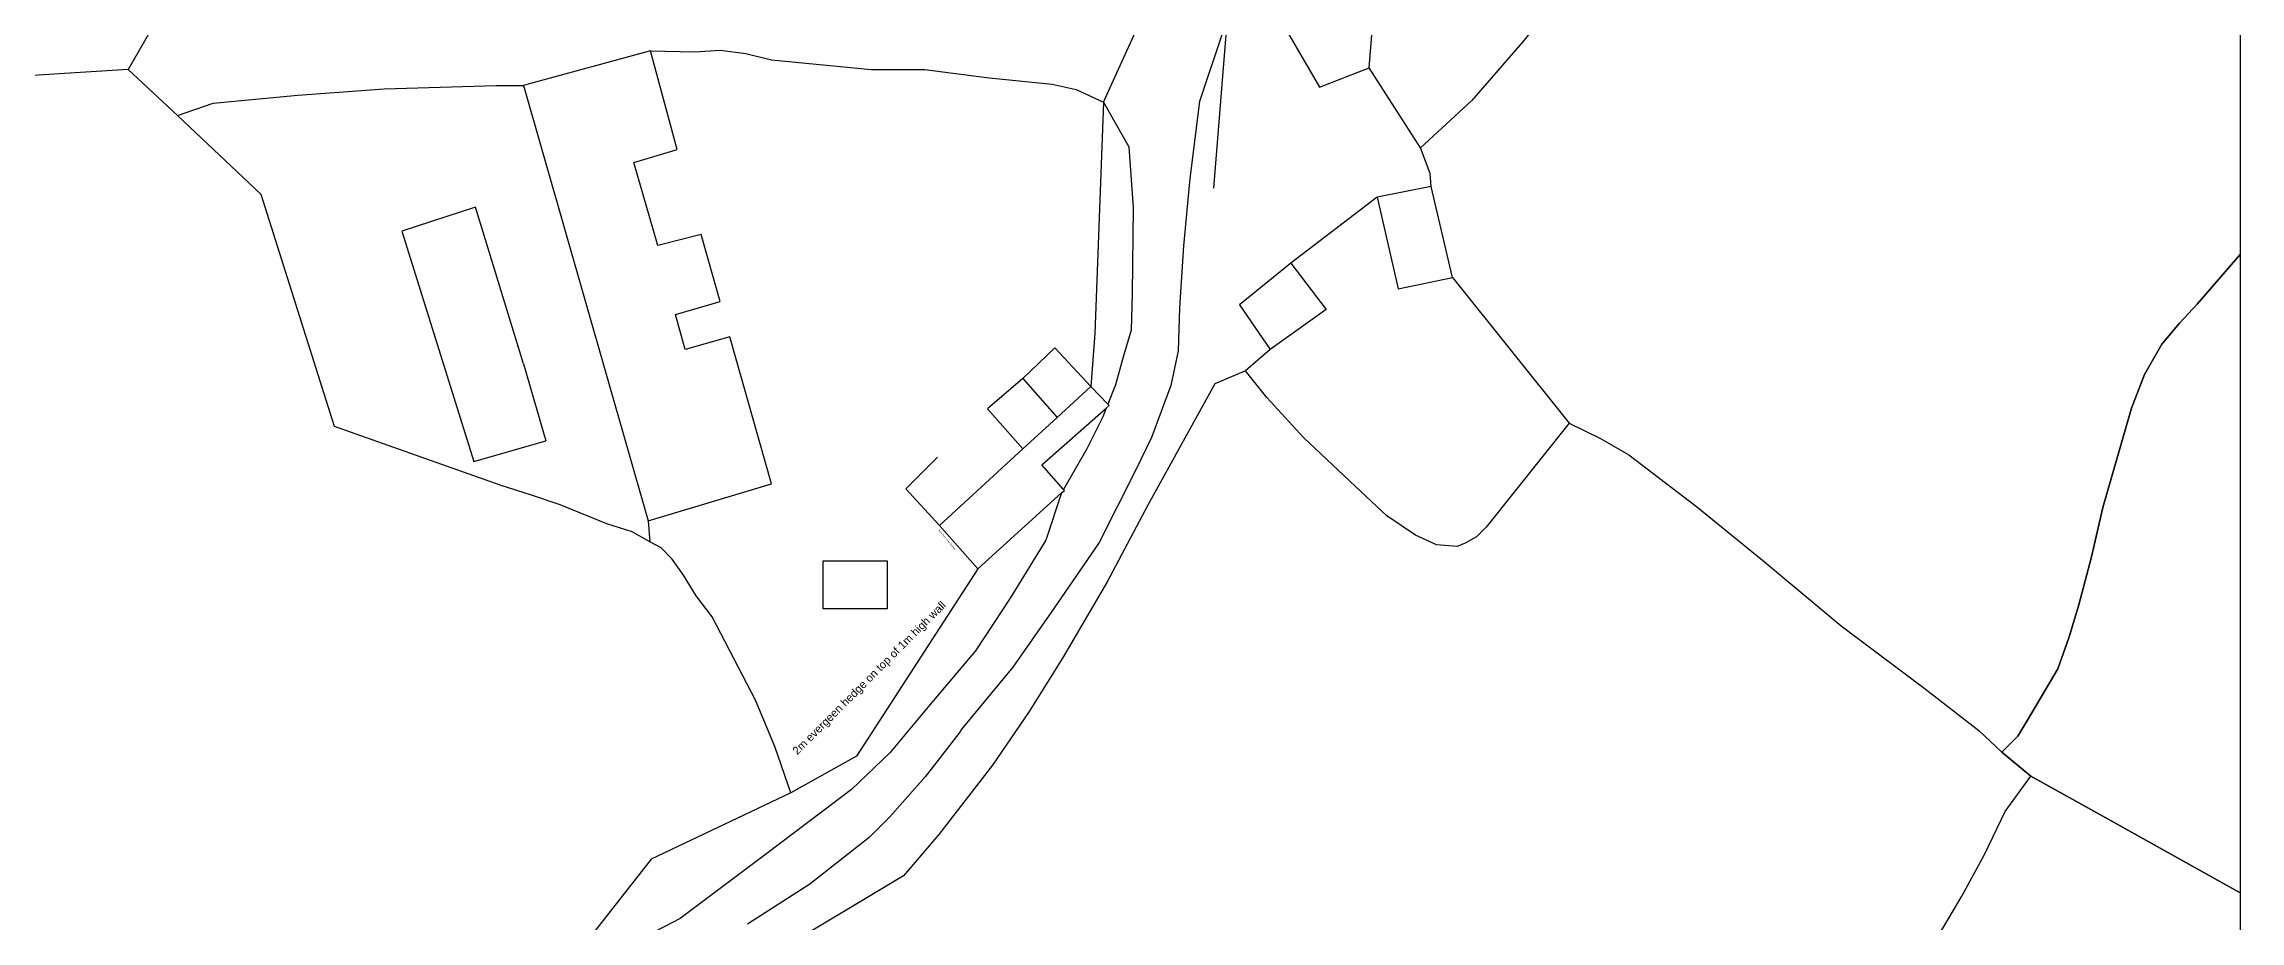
# Model space of a CAD drawing. Header units: metres. Extents: x 230335 to 230730, y 242537 to 242792.
# Drawn here: x 230523.8 to 230661, y 242650.1 to 242704.9 of the extents above; entities that cross this region are included whole.
import ezdxf
from ezdxf.enums import TextEntityAlignment as Align

# ---------------------------------------------------------------- set-up
doc = ezdxf.new("R2010")
doc.units = ezdxf.units.M
doc.linetypes.add('GDI_SOLID_1250_0', pattern=[0])
for name, color, linetype, lineweight, true_color in [('0 Meta ... Border', 178, 'Continuous', 25, 0x000000), ('1 Forest Garden ... Structure', 1, 'Continuous', 25, 0xff0000), ('1 Forest Garden ... Trees ... 2016-17 trees', 96, 'Continuous', 25, 0x008000), ('1 Forest Garden ... Trees ... Existing trees', 178, 'Continuous', 25, 0x000000), ('Boundary', 96, 'Continuous', 25, 0x008000), ('Service ... Telephone', 216, 'Continuous', 25, 0x800080)]:
    doc.layers.add(name, color=color, linetype=linetype, lineweight=lineweight, true_color=true_color)
doc.layers.add('Building', color=1, linetype='Continuous', true_color=0xff0000)
doc.layers.add('Road or track', color=140, linetype='Continuous', true_color=0x00bfff)
doc.styles.add('textstyle114', font='')
doc.styles.add('textstyle29', font='')
doc.styles.get('textstyle114').set_extended_font_data('Arial')
doc.styles.get('textstyle29').set_extended_font_data('Arial')

msp = doc.modelspace()

# ---------------------------------------------------------------- linework, layer by layer
at = {"layer": '0 Meta ... Border'}
msp.add_lwpolyline([(230335, 242537), (230335, 242792), (230661, 242792), (230661, 242537), (230335, 242537)], dxfattribs=at)
at = {"layer": '1 Forest Garden ... Structure', "color": 5, "true_color": 0x0000ff, "flags": 128}
msp.add_lwpolyline([(230572.45, 242672.57), (230576.45, 242672.57), (230576.45, 242669.57), (230572.45, 242669.57)], close=True, dxfattribs=at)
at = {"layer": 'Boundary', "linetype": 'GDI_SOLID_1250_0'}
for points in [[(230605.74, 242712.69), (230608.3, 242714.4), (230615.35, 242719.34), (230620.8, 242723.75), (230622.1, 242723.45), (230623.9, 242722.95), (230625.4, 242722.65), (230627, 242722.35), (230627.27, 242721.36), (230627.24, 242720.35), (230626.83, 242719.11), (230626.11, 242717.85), (230624.22, 242714.79), (230619.47, 242709.16), (230616.26, 242705.12), (230612.99, 242701.34), (230609.78, 242698.38), (230606.58, 242703.38), (230606.84, 242706.72), (230608.68, 242707.88), (230605.74, 242712.69)], [(230627, 242722.35), (230627.27, 242721.36), (230627.24, 242720.35), (230626.83, 242719.11), (230626.11, 242717.85), (230624.22, 242714.79), (230619.47, 242709.16), (230616.26, 242705.12), (230612.99, 242701.34), (230609.78, 242698.38)], [(230599.61, 242708.82), (230603.48, 242702.18), (230606.58, 242703.38)], [(230530.84, 242706.43), (230529.03, 242703.28)], [(230606.58, 242703.38), (230606.84, 242706.72)], [(230561.66, 242704.45), (230564.43, 242704.38), (230566.03, 242704.48), (230567.63, 242704.28), (230569.23, 242703.88), (230575.46, 242703.29), (230578.81, 242703.29), (230582.82, 242702.77), (230586.76, 242702.37), (230588.27, 242702.04), (230589.98, 242701.25)], [(230529.03, 242703.28), (230522.73, 242702.88)], [(230532.1, 242700.4), (230529.03, 242703.28)], [(230609.78, 242698.38), (230606.58, 242703.38)], [(230532.1, 242700.4), (230534.33, 242701.18), (230539.63, 242701.68), (230545.03, 242702.08), (230552.03, 242702.28), (230553.73, 242702.28)], [(230561.63, 242673.77), (230560.53, 242674.38), (230558.93, 242674.88), (230556.03, 242676.08), (230554.23, 242676.68), (230552.33, 242677.28), (230541.93, 242680.98), (230537.33, 242695.48), (230532.1, 242700.4)], [(230589.98, 242701.25), (230589.43, 242686.78), (230589.18, 242683.48)], [(230610.45, 242695.98), (230610.38, 242696.78), (230609.78, 242698.38)], [(230607.08, 242695.3), (230601.68, 242691.18)], [(230601.68, 242691.18), (230598.48, 242688.58), (230600.38, 242685.78)], [(230601.68, 242691.18), (230603.88, 242688.28), (230600.38, 242685.78)], [(230661, 242651.83), (230652.43, 242656.63), (230647.92, 242659.12), (230646.12, 242660.62), (230647.12, 242661.62), (230647.72, 242662.62), (230649.62, 242665.82), (230650.32, 242667.82), (230650.92, 242669.82), (230651.72, 242672.82), (230652.42, 242675.92), (230654.22, 242682.12), (230655.02, 242684.22), (230656.12, 242686.12), (230657.22, 242687.42), (230658.32, 242688.62), (230661, 242691.73), (230661, 242651.83)], [(230661, 242691.73), (230658.32, 242688.62), (230657.22, 242687.42), (230656.12, 242686.12), (230655.02, 242684.22), (230654.22, 242682.12), (230652.42, 242675.92), (230651.72, 242672.82), (230650.92, 242669.82), (230650.32, 242667.82), (230649.62, 242665.82), (230647.72, 242662.62), (230647.12, 242661.62), (230646.12, 242660.62)], [(230611.78, 242690.28), (230619.08, 242681.18)], [(230600.38, 242685.78), (230598.84, 242684.45)], [(230598.84, 242684.45), (230596.94, 242683.63), (230592.75, 242676.05), (230590.18, 242671.23), (230587.42, 242666.5), (230585.33, 242663.17), (230583.03, 242659.81), (230579.69, 242655.47), (230577.47, 242652.9), (230569.83, 242648.3)], [(230619.08, 242681.18), (230613.88, 242674.68), (230613.28, 242674.08), (230612.58, 242673.68), (230612.08, 242673.48), (230610.78, 242673.58), (230609.48, 242674.18), (230607.68, 242675.38), (230606.08, 242676.88), (230602.48, 242680.28), (230600.18, 242682.78), (230598.84, 242684.45)], [(230590.14, 242682.12), (230590.33, 242682.28), (230590.25, 242682.37)], [(230619.08, 242681.18), (230621.04, 242680.22), (230622.81, 242679.2), (230627.03, 242675.97), (230631.15, 242672.62), (230636.07, 242668.52), (230641.24, 242664.65), (230644.67, 242661.98), (230646.12, 242660.62)], [(230587.35, 242676.82), (230587.53, 242676.98), (230587.48, 242677.04)], [(230561.53, 242675.08), (230561.63, 242673.77)], [(230570.43, 242658.08), (230569.43, 242660.98), (230568.23, 242663.88), (230565.53, 242669.08), (230564.53, 242670.38), (230563.73, 242671.68), (230563.03, 242672.68), (230562.33, 242673.38), (230561.63, 242673.77)], [(230582.13, 242672.08), (230574.53, 242660.38), (230570.43, 242658.08)], [(230646.12, 242660.62), (230647.92, 242659.12)], [(230586.51, 242611.12), (230586.62, 242610.92), (230593.22, 242611.72), (230603.12, 242618.02), (230611.32, 242623.32), (230619.72, 242628.32), (230627.22, 242633.32), (230629.32, 242634.82), (230633.82, 242638.62), (230635.82, 242640.42), (230637.72, 242642.32), (230640.72, 242646.72), (230643.62, 242651.62), (230645.02, 242654.22), (230646.32, 242656.92), (230647.92, 242659.12)], [(230640.72, 242646.72), (230643.62, 242651.62), (230645.02, 242654.22), (230646.32, 242656.92), (230647.92, 242659.12), (230652.43, 242656.63), (230661, 242651.83), (230661, 242537)], [(230647.92, 242659.12), (230652.43, 242656.63), (230661, 242651.83)], [(230570.43, 242658.08), (230561.7, 242653.94), (230558.22, 242649.5), (230553.26, 242646.97), (230548.07, 242644.37), (230541.21, 242640.69), (230535.48, 242637.87), (230528.98, 242634.47), (230522.48, 242630.87), (230509.28, 242622.77), (230498.38, 242615.67), (230489.18, 242609.17), (230486.78, 242607.47)]]:
    msp.add_lwpolyline(points, dxfattribs=at)
at = {"layer": 'Building', "linetype": 'GDI_SOLID_1250_0'}
for points in [[(230561.66, 242704.45), (230554.03, 242702.36), (230553.73, 242702.28)], [(230561.53, 242675.08), (230569.23, 242677.38), (230566.63, 242686.58), (230563.83, 242685.78), (230563.23, 242687.98), (230566.03, 242688.78), (230564.83, 242692.98), (230562.13, 242692.28), (230560.63, 242697.48), (230563.33, 242698.28), (230561.66, 242704.45)], [(230553.73, 242702.28), (230561.53, 242675.08)], [(230553.73, 242684.88), (230550.73, 242694.68), (230546.13, 242693.18), (230550.63, 242678.78), (230555.13, 242680.08)], [(230610.45, 242695.98), (230607.08, 242695.3)], [(230607.08, 242695.3), (230608.38, 242689.58), (230611.78, 242690.28)], [(230611.78, 242690.28), (230610.45, 242695.98)], [(230589.18, 242683.48), (230586.93, 242685.88), (230584.93, 242683.98)], [(230553.73, 242684.88), (230555.13, 242680.08)], [(230584.93, 242683.98), (230582.73, 242682.08), (230584.94, 242679.57)], [(230584.93, 242683.98), (230587.07, 242681.54)], [(230589.18, 242683.48), (230587.07, 242681.54)], [(230590.25, 242682.37), (230589.18, 242683.48)], [(230587.07, 242681.54), (230584.94, 242679.57)], [(230587.48, 242677.04), (230586.13, 242678.58), (230590.14, 242682.12)], [(230584.94, 242679.57), (230579.73, 242674.78)], [(230579.6, 242679.05), (230577.63, 242677.08), (230579.73, 242674.78)], [(230582.13, 242672.08), (230587.35, 242676.82)], [(230579.73, 242674.78), (230582.13, 242672.08)]]:
    msp.add_lwpolyline(points, dxfattribs=at)
at = {"layer": 'Road or track', "linetype": 'GDI_SOLID_1250_0'}
for points in [[(230599.61, 242708.82), (230599.48, 242708.68), (230597.48, 242705.75), (230595.97, 242701.28), (230595.38, 242696.48), (230594.98, 242692.27), (230594.72, 242688.39), (230594.65, 242685.7), (230594.19, 242683.53), (230592.98, 242680.29), (230591.97, 242678.23), (230589.7, 242673.73), (230586.88, 242669.6), (230584.31, 242665.94), (230581.13, 242662.08), (230580.93, 242661.78), (230578.83, 242659.08), (230576.63, 242656.58), (230575.33, 242655.28), (230571.63, 242652.38), (230567.73, 242649.88)], [(230589.98, 242701.25), (230593.13, 242708.18)], [(230589.98, 242701.25), (230591.56, 242698.44), (230591.83, 242694.63), (230591.76, 242689.31), (230591.7, 242687), (230591.23, 242685.38), (230590.73, 242683.58), (230590.25, 242682.37)], [(230590.14, 242682.12), (230589.93, 242681.58), (230588.93, 242679.58), (230587.48, 242677.04)], [(230587.35, 242676.82), (230586.37, 242673.86), (230584.14, 242670.24), (230581.97, 242666.95), (230579.13, 242663.58), (230576.63, 242660.58), (230574.23, 242658.28), (230568.93, 242654.28), (230563.53, 242650.23), (230549.64, 242643.01), (230542.04, 242638.5), (230530.98, 242632.47), (230522.98, 242628.27)]]:
    msp.add_lwpolyline(points, dxfattribs=at)
at = {"layer": 'Service ... Telephone'}
msp.add_line((230596.88, 242695.87), (230599.45, 242727.97), dxfattribs=at)

# ---------------------------------------------------------------- texts
at = {"layer": '1 Forest Garden ... Trees ... 2016-17 trees', "insert": (230580.2, 242673.9), "char_height": 0.1, "attachment_point": 5, "rotation": 310, "style": 'textstyle114'}
msp.add_mtext('Rose Mme Alfred Carriere', dxfattribs=at)
at = {"layer": '1 Forest Garden ... Trees ... Existing trees', "style": 'textstyle29'}
msp.add_text('2m evergeen hedge on top of 1m high wall', height=0.5, rotation=45, dxfattribs=at).set_placement((230575.15, 242665.44), align=Align.TOP_CENTER)

doc.saveas('drawing.dxf')
